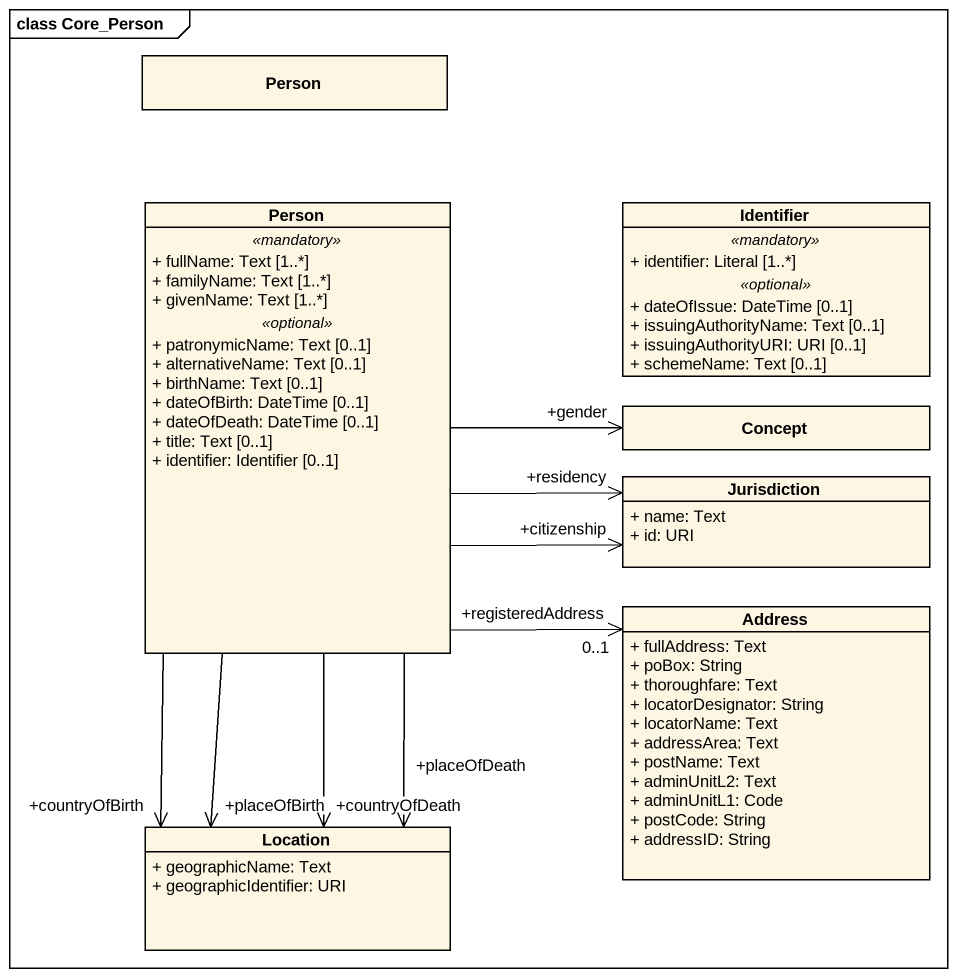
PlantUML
@startuml
mainframe class Core_Person
hide circle
hide empty members
skinparam classAttributeIconSize 0
class "Person" as Person_
class "Person" as Person__2 {
  .. <<mandatory>> ..
  + fullName: Text [1..*]
  + familyName: Text [1..*]
  + givenName: Text [1..*]
  .. <<optional>> ..
  + patronymicName: Text [0..1]
  + alternativeName: Text [0..1]
  + birthName: Text [0..1]
  + dateOfBirth: DateTime [0..1]
  + dateOfDeath: DateTime [0..1]
  + title: Text [0..1]
  + identifier: Identifier [0..1]
}
class Identifier {
  .. <<mandatory>> ..
  + identifier: Literal [1..*]
  .. <<optional>> ..
  + dateOfIssue: DateTime [0..1]
  + issuingAuthorityName: Text [0..1]
  + issuingAuthorityURI: URI [0..1]
  + schemeName: Text [0..1]
}
class Concept
class Jurisdiction {
  + name: Text
  + id: URI
}
class Address {
  + fullAddress: Text
  + poBox: String
  + thoroughfare: Text
  + locatorDesignator: String
  + locatorName: Text
  + addressArea: Text
  + postName: Text
  + adminUnitL2: Text
  + adminUnitL1: Code
  + postCode: String
  + addressID: String
}
class Location {
  + geographicName: Text
  + geographicIdentifier: URI
}
Person__2 -right-> "+gender" Concept
Person__2 -right-> "+residency" Jurisdiction
Person__2 -right-> "+citizenship" Jurisdiction
Person__2 --> "+registeredAddress\n0..1" Address
Person__2 --> "+countryOfDeath" Location
Person__2 --> "+countryOfBirth" Location
Person__2 --> "+placeOfBirth" Location
Person__2 --> "+placeOfDeath" Location
@enduml
